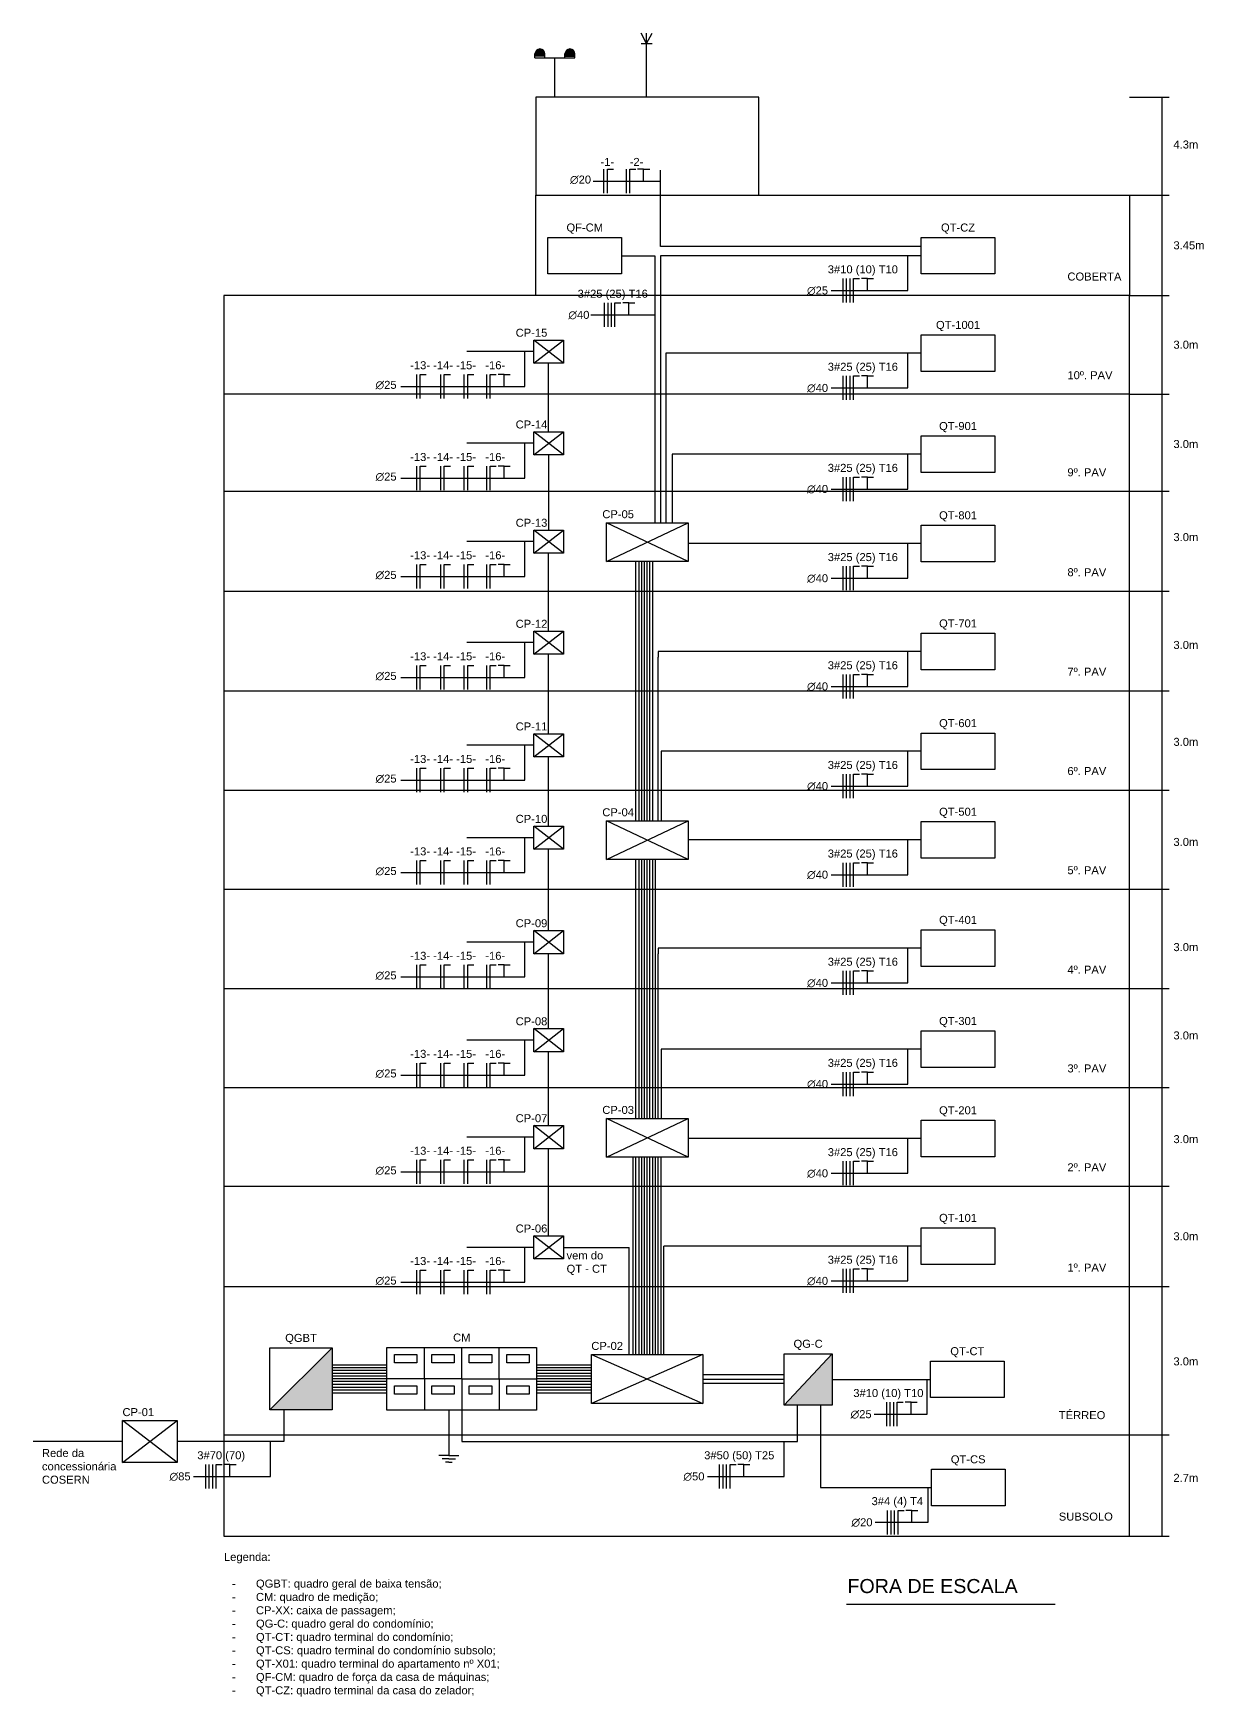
# Model space of a CAD drawing. Header units: inches. Extents: x 225 to 364, y 2 to 158.
# Drawn here: x 224.8 to 260.2, y 30.8 to 81.1 of the extents above; entities that cross this region are included whole.
import ezdxf

# ---------------------------------------------------------------- set-up
doc = ezdxf.new("R2010")
doc.units = ezdxf.units.IN
doc.header["$MEASUREMENT"] = 0
for name, color, linetype in [('condutos', 61, 'Continuous'), ('detalhe_vertical', 40, 'Continuous'), ('eletrica', 10, 'Continuous'), ('estrutura', 180, 'Continuous'), ('materiais', 10, 'Continuous'), ('texto', 2, 'Continuous')]:
    doc.layers.add(name, color=color, linetype=linetype)
doc.styles.get("Standard").update_dxf_attribs({"font": 'arial.ttf'})

msp = doc.modelspace()

# ---------------------------------------------------------------- hatches: boundary and pattern name
at = {"layer": 'condutos', "true_color": 0xcd2027}
h = msp.add_hatch(color=242, dxfattribs=at)
h.dxf.hatch_style = 1
h.paths.add_polyline_path([(240.008, 80.443), (240.008, 80.376), (240.31, 80.376), (240.31, 80.443, 1)])
at = {"layer": 'materiais', "true_color": 0xe5e878}
h = msp.add_hatch(dxfattribs=at)
h.set_pattern_fill('AR-CONC', color=61, scale=0.001208)
h.set_pattern_definition([(50, (-45.484319, -5.866247), (0.00866570234, -0.00075815072), [0.0009061254, -0.00996737949]), (355, (-45.484319, -5.866247), (-0.00167634812, 0.00908773872), [0.00072490033, -0.0079739036]), (100.4514445, (-45.483597, -5.86631), (0.0069893542, 0.0083295879), [0.0007700881, -0.0084709691]), (46.1842, (-45.484319, -5.86383), (0.0128940598, -0.00199974968), [0.0013591881, -0.0149510692]), (96.6356355, (-45.483244, -5.863997), (0.01129227916, 0.0117689815), [0.0011551328, -0.0127064608]), (351.184164, (-45.484319, -5.86383), (0.01129227915, 0.0117689815), [0.0010873505, -0.0119608554]), (21, (-45.483111, -5.8644344), (0.00721163528, -0.00486430942), [0.0009061254, -0.00996737949]), (326, (-45.483111, -5.864434), (0.00293965606, 0.00876102507), [0.00072490033, -0.0079739036]), (71.4514447, (-45.48251, -5.86484), (0.01015129125, 0.00389671563), [0.00077008808, -0.0084709691]), (37.5, (-45.484319, -5.8662467), (0.000146911385, 0.004021914387), [0, -0.00787725021, 0, -0.00809472031, 0, -0.00800410777]), (7.5, (-45.484319, -5.8662467), (0.00317831989, 0.004765152977), [0, -0.00461519874, 0, -0.00769602513, 0, -0.003050622206]), (327.5, (-45.487013, -5.8662467), (0.006449467635, -0.000272500565), [0, -0.00302041803, 0, -0.00942370424, 0, -0.01250453063]), (317.5, (-45.488221, -5.8662467), (0.00704586407, 0.00120943557), [0, -0.00392654343, 0, -0.00625830615, 0, -0.008880029])])
h.paths.add_polyline_path([(240.914, 80.443), (240.914, 80.376), (241.216, 80.376), (241.216, 80.443, 1)])
at = {"layer": 'materiais', "true_color": 0x000000}
h = msp.add_hatch(dxfattribs=at)
h.set_pattern_fill('AR-RSHKE', color=18, scale=0.001)
h.paths.add_polyline_path([(233.878, 41.37), (231.999, 39.494), (233.878, 39.494)])
h.paths.add_polyline_path([(248.991, 41.193), (247.533, 39.641), (248.991, 39.641)])

# ---------------------------------------------------------------- linework, layer by layer
at = {"layer": 'condutos'}
for p, q in [((243.805, 74.628), (243.805, 76.937)), ((242.625, 74.352), (243.631, 74.352)), ((243.631, 74.352), (243.631, 66.287)), ((251.678, 74.628), (243.805, 74.628)), ((251.678, 74.352), (243.805, 74.352)), ((243.805, 74.352), (243.805, 66.287)), ((239.971, 71.456), (237.947, 71.456)), ((251.678, 71.41), (243.966, 71.41)), ((243.966, 71.41), (243.966, 66.287)), ((240.418, 69.034), (240.418, 71.107)), ((239.971, 68.685), (237.947, 68.685)), ((240.418, 68.336), (240.418, 66.066)), ((251.678, 68.357), (244.158, 68.357)), ((244.158, 68.357), (244.158, 66.287)), ((239.971, 65.717), (237.947, 65.717)), ((240.418, 63.015), (240.418, 65.368)), ((251.678, 65.662), (244.638, 65.662)), ((243.054, 64.268), (243.054, 65.119)), ((243.152, 64.268), (243.152, 65.119)), ((243.24, 64.268), (243.24, 65.119)), ((243.319, 64.268), (243.319, 65.119)), ((243.397, 64.268), (243.397, 65.119)), ((243.477, 64.268), (243.477, 65.119)), ((243.569, 64.268), (243.569, 65.119)), ((243.054, 63.104), (243.054, 64.268)), ((243.054, 63.104), (243.054, 64.268)), ((243.152, 63.104), (243.152, 64.268)), ((243.152, 63.104), (243.152, 64.268)), ((243.24, 63.104), (243.24, 64.268)), ((243.24, 63.104), (243.24, 64.268)), ((243.319, 63.104), (243.319, 64.268)), ((243.319, 63.104), (243.319, 64.268)), ((243.397, 63.104), (243.397, 64.268)), ((243.397, 63.104), (243.397, 64.268)), ((243.477, 63.104), (243.477, 64.268)), ((243.477, 63.104), (243.477, 64.268)), ((243.569, 63.104), (243.569, 64.268)), ((243.569, 63.104), (243.569, 64.268)), ((243.054, 61.941), (243.054, 63.104)), ((243.152, 61.941), (243.152, 63.104)), ((243.24, 61.941), (243.24, 63.104)), ((243.319, 61.941), (243.319, 63.104)), ((243.397, 61.941), (243.397, 63.104)), ((243.477, 61.941), (243.477, 63.104)), ((243.569, 61.941), (243.569, 63.104)), ((239.971, 62.666), (237.947, 62.666)), ((240.418, 59.914), (240.418, 62.317)), ((251.678, 62.396), (243.734, 62.396)), ((243.734, 62.396), (243.734, 62.226)), ((243.054, 60.777), (243.054, 61.941)), ((243.152, 60.777), (243.152, 61.941)), ((243.24, 60.777), (243.24, 61.941)), ((243.319, 60.777), (243.319, 61.941)), ((243.397, 60.777), (243.397, 61.941)), ((243.477, 60.777), (243.477, 61.941)), ((243.569, 60.777), (243.569, 61.941)), ((243.734, 60.568), (243.734, 62.226)), ((243.054, 59.614), (243.054, 60.777)), ((243.152, 59.614), (243.152, 60.777)), ((243.24, 59.614), (243.24, 60.777)), ((243.319, 59.614), (243.319, 60.777)), ((243.397, 59.614), (243.397, 60.777)), ((243.477, 59.614), (243.477, 60.777)), ((243.569, 59.614), (243.569, 60.777)), ((243.734, 58.909), (243.734, 60.568)), ((239.971, 59.565), (237.947, 59.565)), ((243.054, 58.45), (243.054, 59.614)), ((243.152, 58.45), (243.152, 59.614)), ((243.24, 58.45), (243.24, 59.614)), ((243.319, 58.45), (243.319, 59.614)), ((243.397, 58.45), (243.397, 59.614)), ((243.477, 58.45), (243.477, 59.614)), ((243.569, 58.45), (243.569, 59.614)), ((251.678, 59.385), (243.819, 59.385)), ((243.819, 59.385), (243.819, 57.287)), ((240.418, 57.124), (240.418, 59.216)), ((243.734, 57.287), (243.734, 58.909)), ((243.054, 57.287), (243.054, 58.45)), ((243.152, 57.287), (243.152, 58.45)), ((243.24, 57.287), (243.24, 58.45)), ((243.319, 57.287), (243.319, 58.45)), ((243.397, 57.287), (243.397, 58.45)), ((243.477, 57.287), (243.477, 58.45)), ((243.569, 57.287), (243.569, 58.45)), ((239.971, 56.775), (237.947, 56.775)), ((240.418, 53.971), (240.418, 56.426)), ((251.678, 56.709), (244.638, 56.709)), ((243.054, 54.931), (243.054, 56.118)), ((243.152, 54.931), (243.152, 56.118)), ((243.24, 54.931), (243.24, 56.118)), ((243.319, 54.931), (243.319, 56.118)), ((243.397, 54.931), (243.397, 56.118)), ((243.477, 54.931), (243.477, 56.118)), ((243.569, 54.931), (243.569, 56.118)), ((243.654, 54.931), (243.654, 56.118)), ((243.054, 53.272), (243.054, 54.931)), ((243.152, 53.272), (243.152, 54.931)), ((243.24, 53.272), (243.24, 54.931)), ((243.319, 53.272), (243.319, 54.931)), ((243.397, 53.272), (243.397, 54.931)), ((243.477, 53.272), (243.477, 54.931)), ((243.569, 53.272), (243.569, 54.931)), ((243.654, 53.272), (243.654, 54.931)), ((239.971, 53.622), (237.947, 53.622)), ((240.418, 51.009), (240.418, 53.273)), ((243.054, 51.614), (243.054, 53.272)), ((243.152, 51.614), (243.152, 53.272)), ((243.24, 51.614), (243.24, 53.272)), ((243.319, 51.614), (243.319, 53.272)), ((243.397, 51.614), (243.397, 53.272)), ((243.477, 51.614), (243.477, 53.272)), ((243.569, 51.614), (243.569, 53.272)), ((243.654, 51.614), (243.654, 53.272)), ((251.678, 53.442), (243.734, 53.442)), ((243.734, 53.442), (243.734, 53.272)), ((243.734, 51.614), (243.734, 53.272)), ((243.054, 49.956), (243.054, 51.614)), ((243.152, 49.956), (243.152, 51.614)), ((243.24, 49.956), (243.24, 51.614)), ((243.319, 49.956), (243.319, 51.614)), ((243.397, 49.956), (243.397, 51.614)), ((243.477, 49.956), (243.477, 51.614)), ((243.569, 49.956), (243.569, 51.614)), ((243.654, 49.956), (243.654, 51.614)), ((243.734, 49.956), (243.734, 51.614)), ((239.971, 50.66), (237.947, 50.66)), ((240.418, 48.082), (240.418, 50.311)), ((251.678, 50.389), (243.819, 50.389)), ((243.819, 50.389), (243.819, 48.297)), ((243.054, 48.297), (243.054, 49.956)), ((243.152, 48.297), (243.152, 49.956)), ((243.24, 48.297), (243.24, 49.956)), ((243.319, 48.297), (243.319, 49.956)), ((243.397, 48.297), (243.397, 49.956)), ((243.477, 48.297), (243.477, 49.956)), ((243.569, 48.297), (243.569, 49.956)), ((243.654, 48.297), (243.654, 49.956)), ((243.734, 48.297), (243.734, 49.956)), ((239.971, 47.733), (237.947, 47.733)), ((240.418, 44.753), (240.418, 47.384)), ((251.678, 47.692), (244.638, 47.692)), ((242.979, 46.146), (242.979, 47.128)), ((243.054, 46.146), (243.054, 47.128)), ((243.152, 46.146), (243.152, 47.128)), ((243.24, 46.146), (243.24, 47.128)), ((243.319, 46.146), (243.319, 47.128)), ((243.397, 46.146), (243.397, 47.128)), ((243.477, 46.146), (243.477, 47.128)), ((243.569, 46.146), (243.569, 47.128)), ((243.654, 46.146), (243.654, 47.128)), ((243.734, 46.146), (243.734, 47.128)), ((243.819, 46.146), (243.819, 47.128)), ((242.979, 44.488), (242.979, 46.146)), ((243.054, 44.488), (243.054, 46.146)), ((243.152, 44.488), (243.152, 46.146)), ((243.24, 44.488), (243.24, 46.146)), ((243.319, 44.488), (243.319, 46.146)), ((243.397, 44.488), (243.397, 46.146)), ((243.477, 44.488), (243.477, 46.146)), ((243.569, 44.488), (243.569, 46.146)), ((243.654, 44.488), (243.654, 46.146)), ((243.734, 44.488), (243.734, 46.146)), ((243.819, 44.488), (243.819, 46.146)), ((239.971, 44.404), (237.947, 44.404)), ((240.866, 44.404), (242.858, 44.404)), ((242.858, 41.171), (242.858, 44.404)), ((242.979, 42.829), (242.979, 44.488)), ((243.054, 42.829), (243.054, 44.488)), ((243.152, 42.829), (243.152, 44.488)), ((243.24, 42.829), (243.24, 44.488)), ((243.319, 42.829), (243.319, 44.488)), ((243.397, 42.829), (243.397, 44.488)), ((243.477, 42.829), (243.477, 44.488)), ((243.569, 42.829), (243.569, 44.488)), ((243.654, 42.829), (243.654, 44.488)), ((243.734, 42.829), (243.734, 44.488)), ((243.819, 42.829), (243.819, 44.488)), ((243.898, 42.829), (243.898, 44.443)), ((251.678, 44.443), (243.898, 44.443)), ((242.979, 41.171), (242.979, 42.829)), ((243.054, 41.171), (243.054, 42.829)), ((243.152, 41.171), (243.152, 42.829)), ((243.24, 41.171), (243.24, 42.829)), ((243.319, 41.171), (243.319, 42.829)), ((243.397, 41.171), (243.397, 42.829)), ((243.477, 41.171), (243.477, 42.829)), ((243.569, 41.171), (243.569, 42.829)), ((243.654, 41.171), (243.654, 42.829)), ((243.734, 41.171), (243.734, 42.829)), ((243.819, 41.171), (243.819, 42.829)), ((243.898, 41.171), (243.898, 42.829)), ((235.536, 40.847), (233.878, 40.847)), ((235.536, 40.767), (233.878, 40.767)), ((241.714, 40.847), (240.056, 40.847)), ((241.714, 40.767), (240.056, 40.767)), ((235.536, 40.682), (233.878, 40.682)), ((235.536, 40.59), (233.878, 40.59)), ((235.536, 40.51), (233.878, 40.51)), ((235.536, 40.432), (233.878, 40.432)), ((235.536, 40.353), (233.878, 40.353)), ((235.536, 40.265), (233.878, 40.265)), ((241.714, 40.682), (240.056, 40.682)), ((241.714, 40.59), (240.056, 40.59)), ((241.714, 40.51), (240.056, 40.51)), ((241.714, 40.432), (240.056, 40.432)), ((241.714, 40.353), (240.056, 40.353)), ((241.714, 40.265), (240.056, 40.265)), ((247.533, 40.554), (245.079, 40.554)), ((247.533, 40.417), (245.079, 40.417)), ((247.533, 40.289), (245.079, 40.289)), ((248.991, 40.417), (251.959, 40.417)), ((235.536, 40.167), (233.878, 40.167)), ((235.536, 40.092), (233.878, 40.092)), ((235.536, 40.001), (233.878, 40.001)), ((241.714, 40.167), (240.056, 40.167)), ((241.714, 40.092), (240.056, 40.092)), ((241.714, 40.001), (240.056, 40.001)), ((232.417, 39.494), (232.417, 38.538)), ((237.408, 39.482), (237.408, 38.113)), ((237.796, 39.482), (237.796, 38.538)), ((247.945, 38.538), (247.945, 39.641)), ((248.638, 39.641), (248.638, 37.152)), ((227.547, 38.538), (224.848, 38.538)), ((232.417, 38.538), (229.196, 38.538)), ((237.796, 38.538), (247.945, 38.538)), ((237.408, 38.113), (237.108, 38.113)), ((237.408, 38.013), (237.208, 38.013)), ((237.408, 37.913), (237.308, 37.913)), ((237.408, 38.113), (237.708, 38.113)), ((237.408, 38.013), (237.608, 38.013)), ((237.408, 37.913), (237.508, 37.913)), ((248.638, 37.152), (251.985, 37.152)), ((249.417, 33.624), (255.723, 33.624))]:
    msp.add_line(p, q, dxfattribs=at)
at = {"layer": 'detalhe_vertical'}
msp.add_line((241.714, 41.171), (245.079, 39.693), dxfattribs=at)
at = {"layer": 'eletrica'}
for p, q in [((242.09, 76.24), (242.09, 76.965)), ((242.195, 76.24), (242.195, 76.965)), ((242.195, 76.965), (242.376, 76.965)), ((242.769, 76.24), (242.769, 76.965)), ((242.874, 76.24), (242.874, 76.965)), ((242.874, 76.965), (243.055, 76.965)), ((243.292, 76.965), (243.111, 76.965)), ((243.292, 76.603), (243.292, 76.965)), ((243.292, 76.965), (243.474, 76.965)), ((241.763, 76.603), (243.805, 76.603)), ((251.275, 73.299), (251.275, 74.352)), ((249.321, 72.937), (249.321, 73.662)), ((249.426, 72.937), (249.426, 73.662)), ((249.531, 72.937), (249.531, 73.662)), ((249.636, 72.937), (249.636, 73.662)), ((249.636, 73.662), (249.817, 73.662)), ((250.054, 73.662), (249.873, 73.662)), ((250.054, 73.299), (250.054, 73.662)), ((250.054, 73.662), (250.236, 73.662)), ((242.11, 72.2), (242.11, 72.925)), ((242.215, 72.2), (242.215, 72.925)), ((242.32, 72.2), (242.32, 72.925)), ((242.425, 72.2), (242.425, 72.925)), ((242.425, 72.925), (242.607, 72.925)), ((242.844, 72.925), (242.662, 72.925)), ((242.844, 72.562), (242.844, 72.925)), ((242.844, 72.925), (243.025, 72.925)), ((248.955, 73.299), (250.847, 73.299)), ((250.847, 73.299), (251.275, 73.299)), ((241.691, 72.562), (242.606, 72.562)), ((242.606, 72.562), (243.631, 72.562)), ((239.698, 70.403), (239.698, 71.456)), ((251.275, 70.357), (251.275, 71.41)), ((235.958, 70.403), (239.269, 70.403)), ((236.436, 70.041), (236.436, 70.766)), ((236.542, 70.041), (236.542, 70.766)), ((236.542, 70.766), (236.723, 70.766)), ((237.164, 70.041), (237.164, 70.766)), ((237.269, 70.041), (237.269, 70.766)), ((237.269, 70.766), (237.451, 70.766)), ((237.872, 70.041), (237.872, 70.766)), ((237.977, 70.041), (237.977, 70.766)), ((237.977, 70.766), (238.159, 70.766)), ((238.551, 70.041), (238.551, 70.766)), ((238.657, 70.041), (238.657, 70.766)), ((238.657, 70.766), (238.838, 70.766)), ((239.075, 70.766), (238.894, 70.766)), ((239.075, 70.403), (239.075, 70.766)), ((239.075, 70.766), (239.256, 70.766)), ((239.269, 70.403), (239.698, 70.403)), ((248.955, 70.357), (250.847, 70.357)), ((249.321, 69.995), (249.321, 70.72)), ((249.426, 69.995), (249.426, 70.72)), ((249.531, 69.995), (249.531, 70.72)), ((249.636, 69.995), (249.636, 70.72)), ((249.636, 70.72), (249.817, 70.72)), ((250.054, 70.72), (249.873, 70.72)), ((250.054, 70.357), (250.054, 70.72)), ((250.054, 70.72), (250.236, 70.72)), ((250.847, 70.357), (251.275, 70.357)), ((239.698, 67.633), (239.698, 68.685)), ((251.275, 67.305), (251.275, 68.357)), ((236.436, 67.27), (236.436, 67.995)), ((236.542, 67.27), (236.542, 67.995)), ((236.542, 67.995), (236.723, 67.995)), ((237.164, 67.27), (237.164, 67.995)), ((237.269, 67.27), (237.269, 67.995)), ((237.269, 67.995), (237.451, 67.995)), ((237.872, 67.27), (237.872, 67.995)), ((237.977, 67.27), (237.977, 67.995)), ((237.977, 67.995), (238.159, 67.995)), ((238.551, 67.27), (238.551, 67.995)), ((238.657, 67.27), (238.657, 67.995)), ((238.657, 67.995), (238.838, 67.995)), ((239.075, 67.995), (238.894, 67.995)), ((239.075, 67.633), (239.075, 67.995)), ((239.075, 67.995), (239.256, 67.995)), ((235.958, 67.633), (239.269, 67.633)), ((239.269, 67.633), (239.698, 67.633)), ((249.321, 66.942), (249.321, 67.667)), ((249.426, 66.942), (249.426, 67.667)), ((249.531, 66.942), (249.531, 67.667)), ((249.636, 66.942), (249.636, 67.667)), ((249.636, 67.667), (249.817, 67.667)), ((250.054, 67.667), (249.873, 67.667)), ((250.054, 67.305), (250.054, 67.667)), ((250.054, 67.667), (250.236, 67.667)), ((248.955, 67.305), (250.847, 67.305)), ((250.847, 67.305), (251.275, 67.305)), ((239.698, 64.664), (239.698, 65.717)), ((251.275, 64.609), (251.275, 65.662)), ((236.436, 64.302), (236.436, 65.027)), ((236.542, 64.302), (236.542, 65.027)), ((236.542, 65.027), (236.723, 65.027)), ((237.164, 64.302), (237.164, 65.027)), ((237.269, 64.302), (237.269, 65.027)), ((237.269, 65.027), (237.451, 65.027)), ((237.872, 64.302), (237.872, 65.027)), ((237.977, 64.302), (237.977, 65.027)), ((237.977, 65.027), (238.159, 65.027)), ((238.551, 64.302), (238.551, 65.027)), ((238.657, 64.302), (238.657, 65.027)), ((238.657, 65.027), (238.838, 65.027)), ((239.075, 65.027), (238.894, 65.027)), ((239.075, 64.664), (239.075, 65.027)), ((239.075, 65.027), (239.256, 65.027)), ((249.321, 64.247), (249.321, 64.972)), ((249.426, 64.247), (249.426, 64.972)), ((249.531, 64.247), (249.531, 64.972)), ((249.636, 64.247), (249.636, 64.972)), ((249.636, 64.972), (249.817, 64.972)), ((250.054, 64.972), (249.873, 64.972)), ((250.054, 64.609), (250.054, 64.972)), ((250.054, 64.972), (250.236, 64.972)), ((235.958, 64.664), (239.269, 64.664)), ((239.269, 64.664), (239.698, 64.664)), ((248.955, 64.609), (250.847, 64.609)), ((250.847, 64.609), (251.275, 64.609)), ((239.698, 61.613), (239.698, 62.666)), ((251.275, 61.344), (251.275, 62.396)), ((236.436, 61.251), (236.436, 61.976)), ((236.542, 61.251), (236.542, 61.976)), ((236.542, 61.976), (236.723, 61.976)), ((237.164, 61.251), (237.164, 61.976)), ((237.269, 61.251), (237.269, 61.976)), ((237.269, 61.976), (237.451, 61.976)), ((237.872, 61.251), (237.872, 61.976)), ((237.977, 61.251), (237.977, 61.976)), ((237.977, 61.976), (238.159, 61.976)), ((238.551, 61.251), (238.551, 61.976)), ((238.657, 61.251), (238.657, 61.976)), ((238.657, 61.976), (238.838, 61.976)), ((239.075, 61.976), (238.894, 61.976)), ((239.075, 61.613), (239.075, 61.976)), ((239.075, 61.976), (239.256, 61.976)), ((235.958, 61.613), (239.269, 61.613)), ((239.269, 61.613), (239.698, 61.613)), ((248.955, 61.344), (250.847, 61.344)), ((249.321, 60.981), (249.321, 61.706)), ((249.426, 60.981), (249.426, 61.706)), ((249.531, 60.981), (249.531, 61.706)), ((249.636, 60.981), (249.636, 61.706)), ((249.636, 61.706), (249.817, 61.706)), ((250.054, 61.706), (249.873, 61.706)), ((250.054, 61.344), (250.054, 61.706)), ((250.054, 61.706), (250.236, 61.706)), ((250.847, 61.344), (251.275, 61.344)), ((239.698, 58.513), (239.698, 59.565)), ((251.275, 58.332), (251.275, 59.385)), ((236.436, 58.151), (236.436, 58.876)), ((236.542, 58.151), (236.542, 58.876)), ((236.542, 58.876), (236.723, 58.876)), ((237.164, 58.151), (237.164, 58.876)), ((237.269, 58.151), (237.269, 58.876)), ((237.269, 58.876), (237.451, 58.876)), ((237.872, 58.151), (237.872, 58.876)), ((237.977, 58.151), (237.977, 58.876)), ((237.977, 58.876), (238.159, 58.876)), ((238.551, 58.151), (238.551, 58.876)), ((238.657, 58.151), (238.657, 58.876)), ((238.657, 58.876), (238.838, 58.876)), ((239.075, 58.876), (238.894, 58.876)), ((239.075, 58.513), (239.075, 58.876)), ((239.075, 58.876), (239.256, 58.876)), ((235.958, 58.513), (239.269, 58.513)), ((239.269, 58.513), (239.698, 58.513)), ((248.955, 58.332), (250.847, 58.332)), ((249.321, 57.97), (249.321, 58.695)), ((249.426, 57.97), (249.426, 58.695)), ((249.531, 57.97), (249.531, 58.695)), ((249.636, 57.97), (249.636, 58.695)), ((249.636, 58.695), (249.817, 58.695)), ((250.054, 58.695), (249.873, 58.695)), ((250.054, 58.332), (250.054, 58.695)), ((250.054, 58.695), (250.236, 58.695)), ((250.847, 58.332), (251.275, 58.332)), ((239.698, 55.722), (239.698, 56.775)), ((251.275, 55.656), (251.275, 56.709)), ((236.436, 55.36), (236.436, 56.085)), ((236.542, 55.36), (236.542, 56.085)), ((236.542, 56.085), (236.723, 56.085)), ((237.164, 55.36), (237.164, 56.085)), ((237.269, 55.36), (237.269, 56.085)), ((237.269, 56.085), (237.451, 56.085)), ((237.872, 55.36), (237.872, 56.085)), ((237.977, 55.36), (237.977, 56.085)), ((237.977, 56.085), (238.159, 56.085)), ((238.551, 55.36), (238.551, 56.085)), ((238.657, 55.36), (238.657, 56.085)), ((238.657, 56.085), (238.838, 56.085)), ((239.075, 56.085), (238.894, 56.085)), ((239.075, 55.722), (239.075, 56.085)), ((239.075, 56.085), (239.256, 56.085)), ((249.321, 55.294), (249.321, 56.019)), ((249.426, 55.294), (249.426, 56.019)), ((249.531, 55.294), (249.531, 56.019)), ((249.636, 55.294), (249.636, 56.019)), ((249.636, 56.019), (249.817, 56.019)), ((250.054, 56.019), (249.873, 56.019)), ((250.054, 55.656), (250.054, 56.019)), ((250.054, 56.019), (250.236, 56.019)), ((235.958, 55.722), (239.269, 55.722)), ((239.269, 55.722), (239.698, 55.722)), ((248.955, 55.656), (250.847, 55.656)), ((250.847, 55.656), (251.275, 55.656)), ((239.698, 52.57), (239.698, 53.622)), ((251.275, 52.39), (251.275, 53.442)), ((236.436, 52.207), (236.436, 52.932)), ((236.542, 52.207), (236.542, 52.932)), ((236.542, 52.932), (236.723, 52.932)), ((237.164, 52.207), (237.164, 52.932)), ((237.269, 52.207), (237.269, 52.932)), ((237.269, 52.932), (237.451, 52.932)), ((237.872, 52.207), (237.872, 52.932)), ((237.977, 52.207), (237.977, 52.932)), ((237.977, 52.932), (238.159, 52.932)), ((238.551, 52.207), (238.551, 52.932)), ((238.657, 52.207), (238.657, 52.932)), ((238.657, 52.932), (238.838, 52.932)), ((239.075, 52.932), (238.894, 52.932)), ((239.075, 52.57), (239.075, 52.932)), ((239.075, 52.932), (239.256, 52.932)), ((249.321, 52.027), (249.321, 52.752)), ((249.426, 52.027), (249.426, 52.752)), ((249.531, 52.027), (249.531, 52.752)), ((249.636, 52.027), (249.636, 52.752)), ((249.636, 52.752), (249.817, 52.752)), ((250.054, 52.752), (249.873, 52.752)), ((250.054, 52.39), (250.054, 52.752)), ((250.054, 52.752), (250.236, 52.752)), ((235.958, 52.57), (239.269, 52.57)), ((239.269, 52.57), (239.698, 52.57)), ((248.955, 52.39), (250.847, 52.39)), ((250.847, 52.39), (251.275, 52.39)), ((239.698, 49.608), (239.698, 50.66)), ((251.275, 49.336), (251.275, 50.389)), ((236.436, 49.245), (236.436, 49.97)), ((236.542, 49.245), (236.542, 49.97)), ((236.542, 49.97), (236.723, 49.97)), ((237.164, 49.245), (237.164, 49.97)), ((237.269, 49.245), (237.269, 49.97)), ((237.269, 49.97), (237.451, 49.97)), ((237.872, 49.245), (237.872, 49.97)), ((237.977, 49.245), (237.977, 49.97)), ((237.977, 49.97), (238.159, 49.97)), ((238.551, 49.245), (238.551, 49.97)), ((238.657, 49.245), (238.657, 49.97)), ((238.657, 49.97), (238.838, 49.97)), ((239.075, 49.97), (238.894, 49.97)), ((239.075, 49.608), (239.075, 49.97)), ((239.075, 49.97), (239.256, 49.97)), ((235.958, 49.608), (239.269, 49.608)), ((239.269, 49.608), (239.698, 49.608)), ((248.955, 49.336), (250.847, 49.336)), ((249.321, 48.974), (249.321, 49.699)), ((249.426, 48.974), (249.426, 49.699)), ((249.531, 48.974), (249.531, 49.699)), ((249.636, 48.974), (249.636, 49.699)), ((249.636, 49.699), (249.817, 49.699)), ((250.054, 49.699), (249.873, 49.699)), ((250.054, 49.336), (250.054, 49.699)), ((250.054, 49.699), (250.236, 49.699)), ((250.847, 49.336), (251.275, 49.336)), ((239.698, 46.681), (239.698, 47.733)), ((251.275, 46.64), (251.275, 47.692)), ((236.436, 46.319), (236.436, 47.044)), ((236.542, 46.319), (236.542, 47.044)), ((236.542, 47.044), (236.723, 47.044)), ((237.164, 46.319), (237.164, 47.044)), ((237.269, 46.319), (237.269, 47.044)), ((237.269, 47.044), (237.451, 47.044)), ((237.872, 46.319), (237.872, 47.044)), ((237.977, 46.319), (237.977, 47.044)), ((237.977, 47.044), (238.159, 47.044)), ((238.551, 46.319), (238.551, 47.044)), ((238.657, 46.319), (238.657, 47.044)), ((238.657, 47.044), (238.838, 47.044)), ((239.075, 47.044), (238.894, 47.044)), ((239.075, 46.681), (239.075, 47.044)), ((239.075, 47.044), (239.256, 47.044)), ((249.321, 46.277), (249.321, 47.002)), ((249.426, 46.277), (249.426, 47.002)), ((249.531, 46.277), (249.531, 47.002)), ((249.636, 46.277), (249.636, 47.002)), ((249.636, 47.002), (249.817, 47.002)), ((250.054, 47.002), (249.873, 47.002)), ((250.054, 46.64), (250.054, 47.002)), ((250.054, 47.002), (250.236, 47.002)), ((235.958, 46.681), (239.269, 46.681)), ((239.269, 46.681), (239.698, 46.681)), ((248.955, 46.64), (250.847, 46.64)), ((250.847, 46.64), (251.275, 46.64)), ((239.698, 43.352), (239.698, 44.404)), ((251.275, 43.391), (251.275, 44.443)), ((236.436, 42.989), (236.436, 43.714)), ((236.542, 42.989), (236.542, 43.714)), ((236.542, 43.714), (236.723, 43.714)), ((237.164, 42.989), (237.164, 43.714)), ((237.269, 42.989), (237.269, 43.714)), ((237.269, 43.714), (237.451, 43.714)), ((237.872, 42.989), (237.872, 43.714)), ((237.977, 42.989), (237.977, 43.714)), ((237.977, 43.714), (238.159, 43.714)), ((238.551, 42.989), (238.551, 43.714)), ((238.657, 42.989), (238.657, 43.714)), ((238.657, 43.714), (238.838, 43.714)), ((239.075, 43.714), (238.894, 43.714)), ((239.075, 43.352), (239.075, 43.714)), ((239.075, 43.714), (239.256, 43.714)), ((249.321, 43.028), (249.321, 43.753)), ((249.426, 43.028), (249.426, 43.753)), ((249.531, 43.028), (249.531, 43.753)), ((249.636, 43.028), (249.636, 43.753)), ((249.636, 43.753), (249.817, 43.753)), ((250.054, 43.753), (249.873, 43.753)), ((250.054, 43.391), (250.054, 43.753)), ((250.054, 43.753), (250.236, 43.753)), ((235.958, 43.352), (239.269, 43.352)), ((239.269, 43.352), (239.698, 43.352)), ((248.955, 43.391), (250.847, 43.391)), ((250.847, 43.391), (251.275, 43.391)), ((251.859, 39.365), (251.859, 40.417)), ((250.638, 39.002), (250.638, 39.727)), ((250.743, 39.002), (250.743, 39.727)), ((250.849, 39.002), (250.849, 39.727)), ((250.954, 39.002), (250.954, 39.727)), ((250.954, 39.727), (251.135, 39.727)), ((251.372, 39.727), (251.191, 39.727)), ((251.372, 39.365), (251.372, 39.727)), ((251.372, 39.727), (251.553, 39.727)), ((250.26, 39.365), (251.431, 39.365)), ((251.431, 39.365), (251.859, 39.365)), ((232.014, 37.486), (232.014, 38.538)), ((247.542, 37.486), (247.542, 38.538)), ((230.06, 37.123), (230.06, 37.848)), ((230.165, 37.123), (230.165, 37.848)), ((230.27, 37.123), (230.27, 37.848)), ((230.375, 37.123), (230.375, 37.848)), ((230.375, 37.848), (230.556, 37.848)), ((230.793, 37.848), (230.612, 37.848)), ((230.793, 37.486), (230.793, 37.848)), ((230.793, 37.848), (230.975, 37.848)), ((245.587, 37.123), (245.587, 37.848)), ((245.692, 37.123), (245.692, 37.848)), ((245.797, 37.123), (245.797, 37.848)), ((245.902, 37.123), (245.902, 37.848)), ((245.902, 37.848), (246.084, 37.848)), ((246.321, 37.848), (246.14, 37.848)), ((246.321, 37.486), (246.321, 37.848)), ((246.321, 37.848), (246.502, 37.848)), ((229.694, 37.486), (231.586, 37.486)), ((231.586, 37.486), (232.014, 37.486)), ((245.222, 37.486), (247.113, 37.486)), ((247.113, 37.486), (247.542, 37.486)), ((251.885, 36.1), (251.885, 37.152)), ((250.664, 35.737), (250.664, 36.462)), ((250.769, 35.737), (250.769, 36.462)), ((250.874, 35.737), (250.874, 36.462)), ((250.98, 35.737), (250.98, 36.462)), ((250.98, 36.462), (251.161, 36.462)), ((251.398, 36.462), (251.217, 36.462)), ((251.398, 36.1), (251.398, 36.462)), ((251.398, 36.462), (251.579, 36.462)), ((250.286, 36.1), (251.456, 36.1)), ((251.456, 36.1), (251.885, 36.1))]:
    msp.add_line(p, q, dxfattribs=at)
at = {"layer": 'estrutura'}
for p, q in [((257.974, 70.168), (230.611, 70.168)), ((230.611, 67.236), (257.974, 67.236)), ((230.611, 64.219), (257.974, 64.219)), ((230.611, 61.215), (257.974, 61.215)), ((230.611, 58.215), (257.974, 58.215)), ((230.611, 55.22), (257.974, 55.22)), ((230.611, 52.217), (257.974, 52.217)), ((230.611, 49.234), (257.974, 49.234)), ((230.611, 46.248), (257.974, 46.248)), ((230.611, 43.219), (257.974, 43.219)), ((230.611, 38.746), (257.974, 38.746))]:
    msp.add_line(p, q, dxfattribs=at)
for points in [[(240.035, 76.18), (246.777, 76.18), (246.777, 79.142), (240.035, 79.142)], [(257.974, 73.148), (240.035, 73.148), (240.035, 76.18), (257.974, 76.18)], [(230.611, 35.682), (257.974, 35.682), (257.974, 73.148), (230.611, 73.148)]]:
    msp.add_lwpolyline(points, close=True, dxfattribs=at)
at = {"layer": 'materiais'}
for p, q in [((243.382, 80.761), (243.212, 81.068)), ((243.382, 79.142), (243.382, 81.068)), ((243.382, 80.761), (243.551, 81.068)), ((240.008, 80.322), (240.008, 80.443)), ((240.31, 80.322), (240.31, 80.443)), ((240.914, 80.322), (240.914, 80.443)), ((241.216, 80.322), (241.216, 80.443)), ((243.216, 80.761), (243.382, 80.761)), ((243.382, 80.761), (243.548, 80.761)), ((240.31, 80.376), (240.008, 80.376)), ((240.008, 80.322), (240.612, 80.322)), ((240.612, 79.142), (240.612, 80.322)), ((240.612, 80.322), (241.216, 80.322)), ((240.914, 80.376), (241.216, 80.376)), ((239.971, 71.107), (240.866, 71.805)), ((240.866, 71.107), (239.971, 71.805)), ((239.971, 68.336), (240.866, 69.034)), ((240.866, 68.336), (239.971, 69.034)), ((239.971, 65.368), (240.866, 66.066)), ((240.866, 65.368), (239.971, 66.066)), ((242.165, 65.119), (244.638, 66.287)), ((244.638, 65.119), (242.165, 66.287)), ((239.971, 62.317), (240.866, 63.015)), ((240.866, 62.317), (239.971, 63.015)), ((239.971, 59.216), (240.866, 59.914)), ((240.866, 59.216), (239.971, 59.914)), ((242.165, 56.118), (244.638, 57.287)), ((244.638, 56.118), (242.165, 57.287)), ((239.971, 56.426), (240.866, 57.124)), ((240.866, 56.426), (239.971, 57.124)), ((239.971, 53.273), (240.866, 53.971)), ((240.866, 53.273), (239.971, 53.971)), ((239.971, 50.311), (240.866, 51.009)), ((240.866, 50.311), (239.971, 51.009)), ((242.165, 47.128), (244.638, 48.297)), ((244.638, 47.128), (242.165, 48.297)), ((239.971, 47.384), (240.866, 48.082)), ((240.866, 47.384), (239.971, 48.082)), ((239.971, 44.055), (240.866, 44.753)), ((240.866, 44.055), (239.971, 44.753)), ((231.999, 39.494), (233.878, 41.37)), ((236.666, 40.432), (236.666, 41.381)), ((237.796, 40.432), (237.796, 41.381)), ((238.926, 40.432), (238.926, 41.381)), ((248.991, 41.193), (247.533, 39.641)), ((245.079, 41.171), (241.714, 39.693)), ((237.796, 40.432), (235.536, 40.432)), ((236.666, 40.432), (236.666, 39.482)), ((237.796, 40.432), (237.796, 39.482)), ((237.796, 40.432), (240.056, 40.432)), ((238.926, 40.432), (238.926, 39.482)), ((227.547, 37.905), (229.196, 39.172)), ((229.196, 37.905), (227.547, 39.172))]:
    msp.add_line(p, q, dxfattribs=at)
for points in [[(240.399, 74.903), (242.625, 74.903), (242.625, 73.8), (240.399, 73.8)], [(251.678, 74.903), (253.904, 74.903), (253.904, 73.8), (251.678, 73.8)], [(251.678, 71.961), (253.904, 71.961), (253.904, 70.858), (251.678, 70.858)], [(239.971, 71.805), (240.866, 71.805), (240.866, 71.107), (239.971, 71.107)], [(239.971, 69.034), (240.866, 69.034), (240.866, 68.336), (239.971, 68.336)], [(251.678, 68.909), (253.904, 68.909), (253.904, 67.805), (251.678, 67.805)], [(239.971, 66.066), (240.866, 66.066), (240.866, 65.368), (239.971, 65.368)], [(242.165, 66.287), (244.638, 66.287), (244.638, 65.119), (242.165, 65.119)], [(251.678, 66.213), (253.904, 66.213), (253.904, 65.11), (251.678, 65.11)], [(239.971, 63.015), (240.866, 63.015), (240.866, 62.317), (239.971, 62.317)], [(251.678, 62.948), (253.904, 62.948), (253.904, 61.844), (251.678, 61.844)], [(239.971, 59.914), (240.866, 59.914), (240.866, 59.216), (239.971, 59.216)], [(251.678, 59.936), (253.904, 59.936), (253.904, 58.833), (251.678, 58.833)], [(242.165, 57.287), (244.638, 57.287), (244.638, 56.118), (242.165, 56.118)], [(239.971, 57.124), (240.866, 57.124), (240.866, 56.426), (239.971, 56.426)], [(251.678, 57.26), (253.904, 57.26), (253.904, 56.157), (251.678, 56.157)], [(239.971, 53.971), (240.866, 53.971), (240.866, 53.273), (239.971, 53.273)], [(251.678, 53.994), (253.904, 53.994), (253.904, 52.89), (251.678, 52.89)], [(239.971, 51.009), (240.866, 51.009), (240.866, 50.311), (239.971, 50.311)], [(251.678, 50.941), (253.904, 50.941), (253.904, 49.837), (251.678, 49.837)], [(242.165, 48.297), (244.638, 48.297), (244.638, 47.128), (242.165, 47.128)], [(251.678, 48.244), (253.904, 48.244), (253.904, 47.14), (251.678, 47.14)], [(239.971, 48.082), (240.866, 48.082), (240.866, 47.384), (239.971, 47.384)], [(239.971, 44.753), (240.866, 44.753), (240.866, 44.055), (239.971, 44.055)], [(251.678, 44.995), (253.904, 44.995), (253.904, 43.891), (251.678, 43.891)], [(231.999, 41.37), (233.878, 41.37), (233.878, 39.494), (231.999, 39.494)], [(235.536, 41.381), (240.056, 41.381), (240.056, 39.482), (235.536, 39.482)], [(247.533, 41.193), (248.991, 41.193), (248.991, 39.641), (247.533, 39.641)], [(235.763, 41.173), (236.442, 41.173), (236.442, 40.917), (235.763, 40.917)], [(236.893, 41.173), (237.571, 41.173), (237.571, 40.917), (236.893, 40.917)], [(238.023, 41.173), (238.701, 41.173), (238.701, 40.917), (238.023, 40.917)], [(239.153, 41.173), (239.831, 41.173), (239.831, 40.917), (239.153, 40.917)], [(241.714, 41.171), (245.079, 41.171), (245.079, 39.693), (241.714, 39.693)], [(251.959, 40.969), (254.185, 40.969), (254.185, 39.865), (251.959, 39.865)], [(235.763, 40.223), (236.442, 40.223), (236.442, 39.968), (235.763, 39.968)], [(236.893, 40.223), (237.571, 40.223), (237.571, 39.968), (236.893, 39.968)], [(238.023, 40.223), (238.701, 40.223), (238.701, 39.968), (238.023, 39.968)], [(239.153, 40.223), (239.831, 40.223), (239.831, 39.968), (239.153, 39.968)], [(227.547, 39.172), (229.196, 39.172), (229.196, 37.905), (227.547, 37.905)], [(251.985, 37.704), (254.211, 37.704), (254.211, 36.6), (251.985, 36.6)]]:
    msp.add_lwpolyline(points, close=True, dxfattribs=at)
for centre in [(240.159, 80.443), (241.065, 80.443)]:
    msp.add_arc(centre, 0.151, 0, 180, dxfattribs=at)
at = {"layer": 'texto'}
for p, q in [((257.974, 79.142), (259.172, 79.142)), ((258.947, 79.142), (258.947, 35.682)), ((257.974, 76.18), (259.172, 76.18)), ((257.974, 73.148), (259.172, 73.148)), ((257.974, 70.168), (259.172, 70.168)), ((257.974, 67.236), (259.172, 67.236)), ((257.974, 64.219), (259.172, 64.219)), ((257.974, 61.215), (259.172, 61.215)), ((257.974, 58.215), (259.172, 58.215)), ((257.974, 55.22), (259.172, 55.22)), ((257.974, 52.217), (259.172, 52.217)), ((257.974, 49.234), (259.172, 49.234)), ((257.974, 46.248), (259.172, 46.248)), ((257.974, 43.219), (259.172, 43.219)), ((257.974, 38.746), (259.172, 38.746)), ((257.974, 35.682), (259.172, 35.682))]:
    msp.add_line(p, q, dxfattribs=at)

# ---------------------------------------------------------------- texts
at = {"layer": 'condutos', "insert": (250.179, 36.86), "char_height": 0.2416, "attachment_point": 1}
msp.add_mtext_dynamic_manual_height_columns('3#4 (4) T4', width=2.28245, gutter_width=1.208, heights=[0], dxfattribs=at)
at = {"layer": 'eletrica', "attachment_point": 1}
for s, width, insert, char_height in [('-1-     -2-', 3.14129, (241.989, 77.304), 0.24163), ('∅20', 0.1639, (241.065, 76.771), 0.2416), ('3#10 (10) T10', 2.23285, (248.855, 74.06), 0.24163), ('∅25', 0.1639, (248.227, 73.422), 0.2416), ('3#25 (25) T16', 2.16073, (241.298, 73.323), 0.24163), ('∅40', 0.1639, (241.016, 72.685), 0.2416), ('-13- -14- -15-   -16-', 3.14129, (236.238, 71.164), 0.24163), ('3#25 (25) T16', 2.28245, (248.855, 71.118), 0.24163), ('∅25', 0.1639, (235.19, 70.572), 0.2416), ('∅40', 0.1639, (248.227, 70.479), 0.2416), ('-13- -14- -15-   -16-', 3.14129, (236.238, 68.393), 0.24163), ('3#25 (25) T16', 2.28245, (248.855, 68.065), 0.24163), ('∅25', 0.1639, (235.19, 67.801), 0.2416), ('∅40', 0.1639, (248.227, 67.427), 0.2416), ('-13- -14- -15-   -16-', 3.14129, (236.238, 65.425), 0.24163), ('3#25 (25) T16', 2.28245, (248.855, 65.37), 0.24163), ('∅25', 0.1639, (235.19, 64.833), 0.2416), ('∅40', 0.1639, (248.227, 64.732), 0.2416), ('-13- -14- -15-   -16-', 3.14129, (236.238, 62.374), 0.24163), ('3#25 (25) T16', 2.28245, (248.855, 62.104), 0.24163), ('∅25', 0.1639, (235.19, 61.782), 0.2416), ('∅40', 0.1639, (248.227, 61.466), 0.2416), ('-13- -14- -15-   -16-', 3.14129, (236.238, 59.274), 0.24163), ('3#25 (25) T16', 2.28245, (248.855, 59.093), 0.24163), ('∅25', 0.1639, (235.19, 58.682), 0.2416), ('∅40', 0.1639, (248.227, 58.455), 0.2416), ('-13- -14- -15-   -16-', 3.14129, (236.238, 56.483), 0.24163), ('3#25 (25) T16', 2.28245, (248.855, 56.417), 0.24163), ('∅25', 0.1639, (235.19, 55.891), 0.2416), ('∅40', 0.1639, (248.227, 55.779), 0.2416), ('-13- -14- -15-   -16-', 3.14129, (236.238, 53.33), 0.24163), ('3#25 (25) T16', 2.28245, (248.855, 53.15), 0.24163), ('∅25', 0.1639, (235.19, 52.739), 0.2416), ('∅40', 0.1639, (248.227, 52.512), 0.2416), ('-13- -14- -15-   -16-', 3.14129, (236.238, 50.368), 0.24163), ('∅25', 0.1639, (235.19, 49.777), 0.2416), ('3#25 (25) T16', 2.28245, (248.855, 50.097), 0.24163), ('∅40', 0.1639, (248.227, 49.459), 0.2416), ('-13- -14- -15-   -16-', 3.14129, (236.238, 47.442), 0.24163), ('3#25 (25) T16', 2.28245, (248.855, 47.4), 0.24163), ('∅25', 0.1639, (235.19, 46.85), 0.2416), ('∅40', 0.1639, (248.227, 46.762), 0.2416), ('-13- -14- -15-   -16-', 3.14129, (236.238, 44.112), 0.24163), ('3#25 (25) T16', 2.28245, (248.855, 44.151), 0.24163), ('∅25', 0.1639, (235.19, 43.521), 0.2416), ('∅40', 0.1639, (248.227, 43.513), 0.2416), ('3#10 (10) T10', 2.28245, (249.627, 40.125), 0.24163), ('∅25', 0.1639, (249.544, 39.487), 0.2416), ('3#70 (70)', 1.9144, (229.804, 38.246), 0.2416), ('3#50 (50) T25', 2.42045, (245.121, 38.246), 0.24163), ('∅85', 0.1639, (228.966, 37.608), 0.2416), ('∅50', 0.1639, (244.493, 37.608), 0.2416), ('∅20', 0.24163, (249.57, 36.222), 0.2416)]:
    msp.add_mtext_dynamic_manual_height_columns(s, width=width, gutter_width=1.208, heights=[0], dxfattribs=dict(at, insert=insert, char_height=char_height))
at = {"layer": 'texto', "attachment_point": 1}
for s, width, gutter_width, insert, char_height in [('4.3m', 2.23285, 1.208, (259.3, 77.83), 0.2416), ('\\pxqc;QF-CM', 1.87838, 1.208, (240.573, 75.323), 0.24163), ('\\pxqc;QT-CZ', 1.87838, 1.208, (251.852, 75.323), 0.24163), ('3.45m', 2.23285, 1.208, (259.3, 74.786), 0.2416), ('COBERTA', 2.23285, 1.208, (256.097, 73.843), 0.2416), ('\\pxqc;QT-1001', 1.87838, 1.208, (251.852, 72.381), 0.24163), ('\\pxql;CP-15', 1.05152, 1.208, (239.425, 72.146), 0.24163), ('3.0m', 2.23285, 1.208, (259.3, 71.784), 0.2416), ('10º. PAV', 2.23285, 1.208, (256.097, 70.863), 0.2416), ('\\pxql;CP-14', 1.05152, 1.208, (239.425, 69.375), 0.24163), ('\\pxqc;QT-901', 1.87838, 1.208, (251.852, 69.328), 0.24163), ('3.0m', 2.23285, 1.208, (259.3, 68.784), 0.2416), ('9º. PAV', 2.23285, 1.208, (256.097, 67.931), 0.2416), ('\\pxql;CP-13', 1.05152, 1.208, (239.425, 66.407), 0.24163), ('\\pxql;CP-05', 1.05152, 1.208, (242.043, 66.665), 0.24163), ('\\pxqc;QT-801', 1.87838, 1.208, (251.852, 66.633), 0.24163), ('3.0m', 2.23285, 1.208, (259.3, 65.974), 0.2416), ('8º. PAV', 2.23285, 1.208, (256.097, 64.914), 0.2416), ('\\pxql;CP-12', 1.05152, 1.208, (239.425, 63.356), 0.24163), ('\\pxqc;QT-701', 1.87838, 1.208, (251.852, 63.367), 0.24163), ('3.0m', 2.23285, 1.208, (259.3, 62.717), 0.2416), ('7º. PAV', 2.23285, 1.208, (256.097, 61.91), 0.2416), ('\\pxqc;QT-601', 1.87838, 1.208, (251.852, 60.356), 0.24163), ('\\pxql;CP-11', 1.05152, 1.208, (239.425, 60.256), 0.24163), ('3.0m', 2.23285, 1.208, (259.3, 59.791), 0.2416), ('6º. PAV', 2.23285, 1.208, (256.097, 58.91), 0.2416), ('\\pxql;CP-10', 1.05152, 1.208, (239.425, 57.465), 0.24163), ('\\pxql;CP-04', 1.05152, 1.208, (242.043, 57.664), 0.24163), ('\\pxqc;QT-501', 1.87838, 1.208, (251.852, 57.68), 0.24163), ('3.0m', 2.23285, 1.208, (259.3, 56.768), 0.2416), ('5º. PAV', 2.23285, 1.208, (256.097, 55.914), 0.2416), ('\\pxql;CP-09', 1.05152, 1.208, (239.425, 54.313), 0.24163), ('\\pxqc;QT-401', 1.87838, 1.208, (251.852, 54.414), 0.24163), ('3.0m', 2.23285, 1.208, (259.3, 53.592), 0.2416), ('4º. PAV', 2.23285, 1.208, (256.097, 52.911), 0.2416), ('\\pxql;CP-08', 1.05152, 1.208, (239.425, 51.351), 0.24163), ('\\pxqc;QT-301', 1.87838, 1.208, (251.852, 51.36), 0.24163), ('3.0m', 2.23285, 1.208, (259.3, 50.925), 0.2416), ('3º. PAV', 2.23285, 1.208, (256.097, 49.928), 0.2416), ('\\pxql;CP-07', 1.05152, 1.208, (239.425, 48.424), 0.24163), ('\\pxql;CP-03', 1.05152, 1.208, (242.043, 48.675), 0.24163), ('\\pxqc;QT-201', 1.87838, 1.208, (251.852, 48.664), 0.24163), ('3.0m', 2.23285, 1.208, (259.3, 47.793), 0.2416), ('2º. PAV', 2.23285, 1.208, (256.097, 46.943), 0.2416), ('\\pxqc;QT-101', 1.87838, 1.208, (251.852, 45.415), 0.24163), ('\\pxql;CP-06', 1.05152, 1.208, (239.425, 45.094), 0.24163), ('3.0m', 2.23285, 1.208, (259.3, 44.86), 0.2416), ('vem do \\PQT - CT', 1.9144, 1.208, (240.963, 44.281), 0.2416), ('1º. PAV', 2.23285, 1.208, (256.097, 43.914), 0.2416), ('\\pxqc;QGBT', 1.87838, 1.208, (231.999, 41.79), 0.2416), ('\\pxqc;CM', 1.87838, 1.208, (236.857, 41.801), 0.2416), ('\\pxql;CP-02', 1.05152, 1.208, (241.711, 41.548), 0.24163), ('\\pxqc;QG-C', 1.87838, 1.208, (247.322, 41.613), 0.2416), ('\\pxqc;QT-CT', 1.87838, 1.208, (252.133, 41.389), 0.24163), ('3.0m', 2.23285, 1.208, (259.3, 41.081), 0.2416), ('\\pxql;CP-01', 1.05152, 1.208, (227.544, 39.549), 0.24163), ('TÉRREO', 2.23285, 1.208, (255.837, 39.458), 0.2416), ('\\pxql;Rede da \\Pconcessionária\\PCOSERN', 1.87838, 1.208, (225.111, 38.314), 0.24163), ('\\pxqc;QT-CS', 1.87838, 1.208, (252.159, 38.124), 0.24163), ('2.7m', 2.23285, 1.208, (259.3, 37.564), 0.2416), ('SUBSOLO', 2.23285, 1.208, (255.837, 36.394), 0.2416), ('\\pxql;Legenda:\\P\\P\\pi-3,l4,t4;-^IQGBT: quadro geral de baixa tensão;\\P-^ICM: quadro de medição;\\P-^ICP-XX: caixa de passagem;\\P-^IQG-C: quadro geral do condomínio;\\P-^IQT-CT: quadro terminal do condomínio;\\P-^IQT-CS: quadro terminal do condomínio subsolo;\\P-^IQT-X01: quadro terminal do apartamento nº X01;\\P-^IQF-CM: quadro de força da casa de máquinas;\\P-^IQT-CZ: quadro terminal da casa do zelador;', 11.10623, 1.208, (230.611, 35.176), 0.24163), ('\\pxi-3,l4,ql,t4;FORA DE ESCALA', 19.52579, 2.124, (249.025, 34.388), 0.42481)]:
    msp.add_mtext_dynamic_manual_height_columns(s, width=width, gutter_width=gutter_width, heights=[0], dxfattribs=dict(at, insert=insert, char_height=char_height))

doc.saveas('drawing.dxf')
